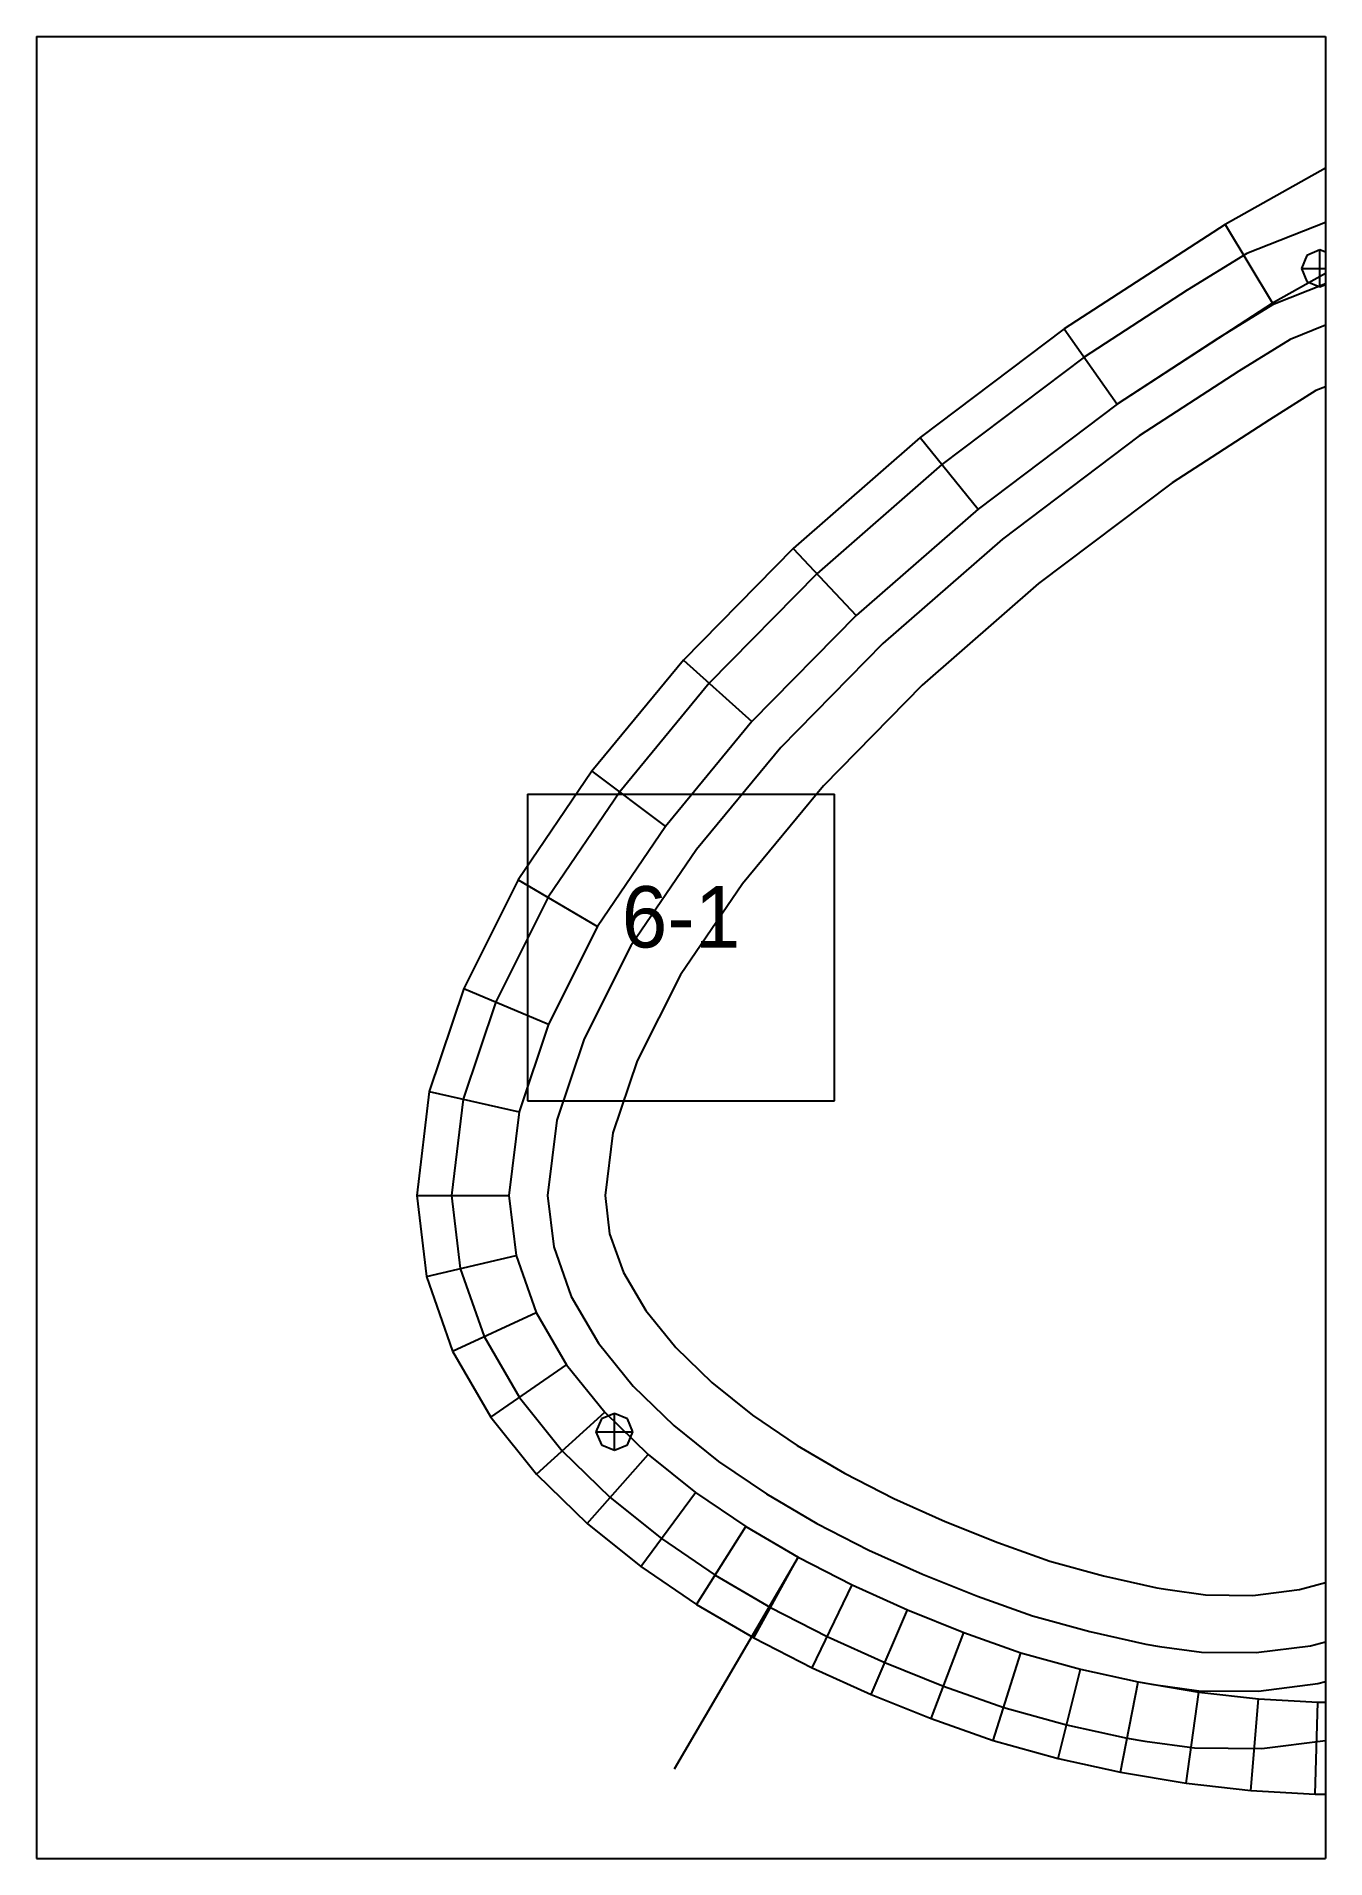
# Paper-space layout 'Plan 6-1' of a CAD drawing. Header units: metres, sheet in millimetres. Extents: x 0 to 210, y 0 to 297.
# The model-space entities are those that its viewports show. They can reach past a viewport. Long polylines and large blocks are cut down to what shows.
import ezdxf
from ezdxf.enums import TextEntityAlignment as Align

# ---------------------------------------------------------------- set-up
doc = ezdxf.new("R2010")
doc.units = ezdxf.units.M
for name, color, linetype in [('default', 7, 'Continuous'), ('TEXTLAYER', 7, 'Continuous'), ('VIEWPORTS', 7, 'Continuous')]:
    doc.layers.add(name, color=color, linetype=linetype)

msp = doc.modelspace()

# ---------------------------------------------------------------- linework, layer by layer
at = {"color": 9}
for p, q in [((0, -1188), (0, -1485)), ((210, -1188), (210, -1485)), ((210, -1188), (210, -1485)), ((0, -1485), (210, -1485)), ((0, -1485), (210, -1485)), ((0, -1485), (0, -1782)), ((210, -1485), (420, -1485)), ((210, -1485), (210, -1782)), ((210, -1485), (420, -1485)), ((210, -1485), (210, -1782)), ((80, -1608.5), (130, -1608.5)), ((80, -1608.5), (80, -1658.5)), ((130, -1658.5), (130, -1608.5)), ((80, -1658.5), (130, -1658.5)), ((0, -1782), (210, -1782)), ((0, -1782), (210, -1782)), ((0, -1782), (0, -2079)), ((210, -1782), (420, -1782)), ((210, -1782), (210, -2079)), ((210, -1782), (420, -1782)), ((210, -1782), (210, -2079))]:
    msp.add_line(p, q, dxfattribs=at)
at = {"layer": 'default', "color": 7, "linetype": 'Continuous'}
for p, q in [((222.46, -1499.51), (193.63, -1515.63)), ((227.1, -1508.55), (197.18, -1520.4)), ((229.36, -1512.83), (201.38, -1528.47)), ((193.63, -1515.63), (167.43, -1532.67)), ((193.63, -1515.63), (201.38, -1528.47)), ((229.36, -1517.62), (201.38, -1528.75)), ((197.18, -1520.4), (187.47, -1526.37)), ((209.07, -1519.8), (206.95, -1520.68)), ((211.19, -1520.68), (209.07, -1519.8)), ((209.07, -1525.8), (209.07, -1519.8)), ((206.95, -1520.68), (206.07, -1522.8)), ((206.07, -1522.8), (206.95, -1524.92)), ((206.07, -1522.8), (212.07, -1522.8)), ((212.07, -1522.8), (211.19, -1520.68)), ((211.19, -1524.92), (212.07, -1522.8)), ((187.47, -1526.37), (170.67, -1537.3)), ((230.88, -1523.73), (204.22, -1534.38)), ((206.95, -1524.92), (209.07, -1525.8)), ((209.07, -1525.8), (211.19, -1524.92)), ((201.38, -1528.47), (176.04, -1544.96)), ((201.38, -1528.75), (192.48, -1534.26)), ((167.43, -1532.67), (143.94, -1550.39)), ((167.43, -1532.67), (176.04, -1544.96)), ((192.48, -1534.26), (176.04, -1544.96)), ((204.22, -1534.38), (195.86, -1539.58)), ((233.14, -1532.81), (208.42, -1542.73)), ((170.67, -1537.3), (147.5, -1554.77)), ((195.86, -1539.58), (179.65, -1550.12)), ((208.42, -1542.73), (200.87, -1547.48)), ((176.04, -1544.96), (153.4, -1562.03)), ((176.04, -1544.96), (153.4, -1562.03)), ((179.65, -1550.12), (157.37, -1566.92)), ((200.87, -1547.48), (185.02, -1557.77)), ((143.94, -1550.39), (123.25, -1568.47)), ((143.94, -1550.39), (153.4, -1562.03)), ((147.5, -1554.77), (127.13, -1572.58)), ((185.02, -1557.77), (163.26, -1574.18)), ((153.4, -1562.03), (133.55, -1579.38)), ((153.4, -1562.03), (133.55, -1579.38)), ((157.37, -1566.92), (137.87, -1583.96)), ((123.25, -1568.47), (105.41, -1586.65)), ((123.25, -1568.47), (133.55, -1579.38)), ((127.13, -1572.58), (109.61, -1590.43)), ((163.26, -1574.18), (144.29, -1590.76)), ((133.55, -1579.38), (116.56, -1596.68)), ((133.55, -1579.38), (116.56, -1596.68)), ((137.87, -1583.96), (121.24, -1600.9)), ((105.41, -1586.65), (90.48, -1604.76)), ((105.41, -1586.65), (116.56, -1596.68)), ((109.61, -1590.43), (95.01, -1608.15)), ((144.29, -1590.76), (128.19, -1607.15)), ((116.56, -1596.68), (102.49, -1613.76)), ((116.56, -1596.68), (102.49, -1613.76)), ((121.24, -1600.9), (107.53, -1617.54)), ((90.48, -1604.76), (78.48, -1622.46)), ((90.48, -1604.76), (102.49, -1613.76)), ((95.01, -1608.15), (83.36, -1625.32)), ((128.19, -1607.15), (115.01, -1623.14)), ((102.49, -1613.76), (91.42, -1630.06)), ((102.49, -1613.76), (91.42, -1630.06)), ((107.53, -1617.54), (96.85, -1633.24)), ((78.48, -1622.46), (69.6, -1640.2)), ((78.48, -1622.46), (91.42, -1630.06)), ((115.01, -1623.14), (104.92, -1637.98)), ((83.36, -1625.32), (74.81, -1642.37)), ((91.42, -1630.06), (83.44, -1645.97)), ((91.42, -1630.06), (83.44, -1645.97)), ((96.85, -1633.24), (89.25, -1648.4)), ((104.92, -1637.98), (97.88, -1652)), ((69.6, -1640.2), (63.98, -1656.96)), ((74.81, -1642.37), (69.49, -1658.21)), ((69.6, -1640.2), (83.44, -1645.97)), ((83.44, -1645.97), (78.61, -1660.28)), ((83.44, -1645.97), (78.61, -1660.28)), ((89.25, -1648.4), (84.75, -1661.67)), ((97.88, -1652), (93.87, -1663.73)), ((63.98, -1656.96), (61.97, -1673.91)), ((63.98, -1656.96), (78.61, -1660.28)), ((69.49, -1658.21), (67.62, -1673.91)), ((78.61, -1660.28), (76.97, -1673.91)), ((78.61, -1660.28), (76.97, -1673.91)), ((84.75, -1661.67), (83.27, -1673.91)), ((93.87, -1663.73), (92.62, -1673.91)), ((61.97, -1673.91), (76.97, -1673.91)), ((61.97, -1673.91), (63.52, -1687.1)), ((67.62, -1673.91), (69.02, -1685.82)), ((76.97, -1673.91), (78.13, -1683.7)), ((76.97, -1673.91), (78.13, -1683.7)), ((83.27, -1673.91), (84.27, -1682.28)), ((92.62, -1673.91), (93.37, -1680.16)), ((93.37, -1680.16), (95.62, -1686.45)), ((63.52, -1687.1), (78.13, -1683.7)), ((78.13, -1683.7), (81.41, -1693.01)), ((78.13, -1683.7), (81.41, -1693.01)), ((84.27, -1682.28), (87.13, -1690.37)), ((69.02, -1685.82), (72.92, -1696.93)), ((95.62, -1686.45), (99.27, -1692.69)), ((63.52, -1687.1), (67.79, -1699.3)), ((87.13, -1690.37), (91.56, -1697.99)), ((99.27, -1692.69), (104.14, -1698.72)), ((67.79, -1699.3), (81.41, -1693.01)), ((81.41, -1693.01), (86.37, -1701.55)), ((81.41, -1693.01), (86.37, -1701.55)), ((72.92, -1696.93), (78.67, -1706.85)), ((91.56, -1697.99), (97.23, -1705.01)), ((104.14, -1698.72), (110.02, -1704.42)), ((67.79, -1699.3), (74.01, -1710.05)), ((74.01, -1710.05), (86.37, -1701.55)), ((86.37, -1701.55), (92.57, -1709.25)), ((86.37, -1701.55), (92.57, -1709.25)), ((110.02, -1704.42), (116.66, -1709.74)), ((78.67, -1706.85), (85.65, -1715.54)), ((97.23, -1705.01), (103.82, -1711.43)), ((74.01, -1710.05), (81.48, -1719.35)), ((81.48, -1719.35), (92.57, -1709.25)), ((92.03, -1710.34), (91.15, -1712.46)), ((94.15, -1709.46), (92.03, -1710.34)), ((92.57, -1709.25), (99.65, -1716.15)), ((92.57, -1709.25), (99.65, -1716.15)), ((96.27, -1710.34), (94.15, -1709.46)), ((94.15, -1715.46), (94.15, -1709.46)), ((97.15, -1712.46), (96.27, -1710.34)), ((116.66, -1709.74), (123.9, -1714.65)), ((91.15, -1712.46), (92.03, -1714.58)), ((91.15, -1712.46), (97.15, -1712.46)), ((96.27, -1714.58), (97.15, -1712.46)), ((103.82, -1711.43), (111.11, -1717.26)), ((85.65, -1715.54), (93.46, -1723.15)), ((89.72, -1727.38), (99.65, -1716.15)), ((92.03, -1714.58), (94.15, -1715.46)), ((94.15, -1715.46), (96.27, -1714.58)), ((99.65, -1716.15), (107.37, -1722.33)), ((99.65, -1716.15), (107.37, -1722.33)), ((123.9, -1714.65), (131.63, -1719.17)), ((81.48, -1719.35), (89.72, -1727.38)), ((111.11, -1717.26), (118.91, -1722.55)), ((131.63, -1719.17), (139.67, -1723.29)), ((98.45, -1734.4), (107.37, -1722.33)), ((107.37, -1722.33), (115.54, -1727.88)), ((107.37, -1722.33), (115.54, -1727.88)), ((118.91, -1722.55), (127.13, -1727.37)), ((93.46, -1723.15), (101.81, -1729.85)), ((139.67, -1723.29), (148.02, -1727.07)), ((89.72, -1727.38), (98.45, -1734.4)), ((107.54, -1740.57), (115.54, -1727.88)), ((115.54, -1727.88), (124.1, -1732.89)), ((115.54, -1727.88), (124.1, -1732.89)), ((127.13, -1727.37), (135.61, -1731.72)), ((148.02, -1727.07), (156.6, -1730.51)), ((101.81, -1729.85), (110.55, -1735.79)), ((156.6, -1730.51), (165.07, -1733.53)), ((98.45, -1734.4), (107.54, -1740.57)), ((124.1, -1732.89), (103.88, -1767.41)), ((116.88, -1746.04), (124.1, -1732.89)), ((124.1, -1732.89), (132.87, -1737.39)), ((124.1, -1732.89), (132.87, -1737.39)), ((135.61, -1731.72), (144.35, -1735.67)), ((165.07, -1733.53), (173.84, -1735.92)), ((110.55, -1735.79), (119.6, -1741.09)), ((126.36, -1750.9), (132.87, -1737.39)), ((132.87, -1737.39), (141.88, -1741.46)), ((132.87, -1737.39), (141.88, -1741.46)), ((144.35, -1735.67), (153.29, -1739.25)), ((173.84, -1735.92), (182.5, -1737.86)), ((205.74, -1738.13), (213.75, -1735.99)), ((153.29, -1739.25), (162.26, -1742.45)), ((182.5, -1737.86), (184.33, -1738.17)), ((184.33, -1738.17), (190.47, -1739.03)), ((190.47, -1739.03), (198.13, -1739.1)), ((198.13, -1739.1), (205.74, -1738.13)), ((107.54, -1740.57), (116.88, -1746.04)), ((119.6, -1741.09), (128.81, -1745.81)), ((136, -1755.26), (141.88, -1741.46)), ((141.88, -1741.46), (151.06, -1745.14)), ((141.88, -1741.46), (151.06, -1745.14)), ((162.26, -1742.45), (171.59, -1745)), ((116.88, -1746.04), (126.36, -1750.9)), ((128.81, -1745.81), (138.22, -1750.06)), ((145.75, -1759.17), (151.06, -1745.14)), ((151.06, -1745.14), (160.38, -1748.47)), ((151.06, -1745.14), (160.38, -1748.47)), ((171.59, -1745), (180.71, -1747.04)), ((207.54, -1747.31), (216.69, -1744.87)), ((155.88, -1762.78), (160.38, -1748.47)), ((160.38, -1748.47), (170.07, -1751.11)), ((160.38, -1748.47), (170.07, -1751.11)), ((180.71, -1747.04), (182.93, -1747.41)), ((182.93, -1747.41), (189.8, -1748.36)), ((189.8, -1748.36), (198.68, -1748.44)), ((198.68, -1748.44), (207.54, -1747.31)), ((126.36, -1750.9), (136, -1755.26)), ((138.22, -1750.06), (147.75, -1753.89)), ((166.46, -1765.67), (170.07, -1751.11)), ((170.07, -1751.11), (179.5, -1753.22)), ((170.07, -1751.11), (179.5, -1753.22)), ((208.75, -1753.49), (218.66, -1750.85)), ((136, -1755.26), (145.75, -1759.17)), ((147.75, -1753.89), (157.57, -1757.39)), ((176.62, -1767.94), (179.5, -1753.22)), ((179.5, -1753.22), (181.98, -1753.64)), ((179.5, -1753.22), (189.34, -1754.87)), ((181.98, -1753.64), (189.34, -1754.64)), ((187.28, -1769.73), (189.34, -1754.87)), ((189.34, -1754.64), (199.06, -1754.73)), ((189.34, -1754.87), (199.06, -1755.95)), ((199.06, -1754.73), (208.75, -1753.49)), ((157.57, -1757.39), (167.82, -1760.18)), ((197.81, -1770.9), (199.06, -1755.95)), ((199.06, -1755.95), (208.75, -1756.49)), ((208.33, -1771.49), (208.75, -1756.49)), ((208.75, -1756.49), (218.66, -1756.49)), ((145.75, -1759.17), (155.88, -1762.78)), ((167.82, -1760.18), (177.7, -1762.4)), ((210.55, -1762.66), (221.6, -1759.73)), ((155.88, -1762.78), (166.46, -1765.67)), ((177.7, -1762.4), (180.57, -1762.88)), ((180.57, -1762.88), (188.67, -1763.97)), ((188.67, -1763.97), (199.61, -1764.06)), ((199.61, -1764.06), (210.55, -1762.66)), ((166.46, -1765.67), (176.62, -1767.94)), ((176.62, -1767.94), (187.28, -1769.73)), ((187.28, -1769.73), (197.81, -1770.9)), ((197.81, -1770.9), (208.33, -1771.49)), ((208.33, -1771.49), (219.05, -1771.49))]:
    msp.add_line(p, q, dxfattribs=at)

# ---------------------------------------------------------------- texts
at = {"layer": 'TEXTLAYER', "color": 1}
msp.add_text('6-1', height=10, dxfattribs=at).set_placement((105, -1633.5), align=Align.CENTER)

psp = doc.layouts.new('Plan 6-1')

# ---------------------------------------------------------------- viewports
at = {"layer": 'VIEWPORTS'}
psp.add_viewport(center=(105, 148.5), size=(210, 297), view_center_point=(105, -1633.5), view_height=297, dxfattribs=at)

doc.saveas('drawing.dxf')
